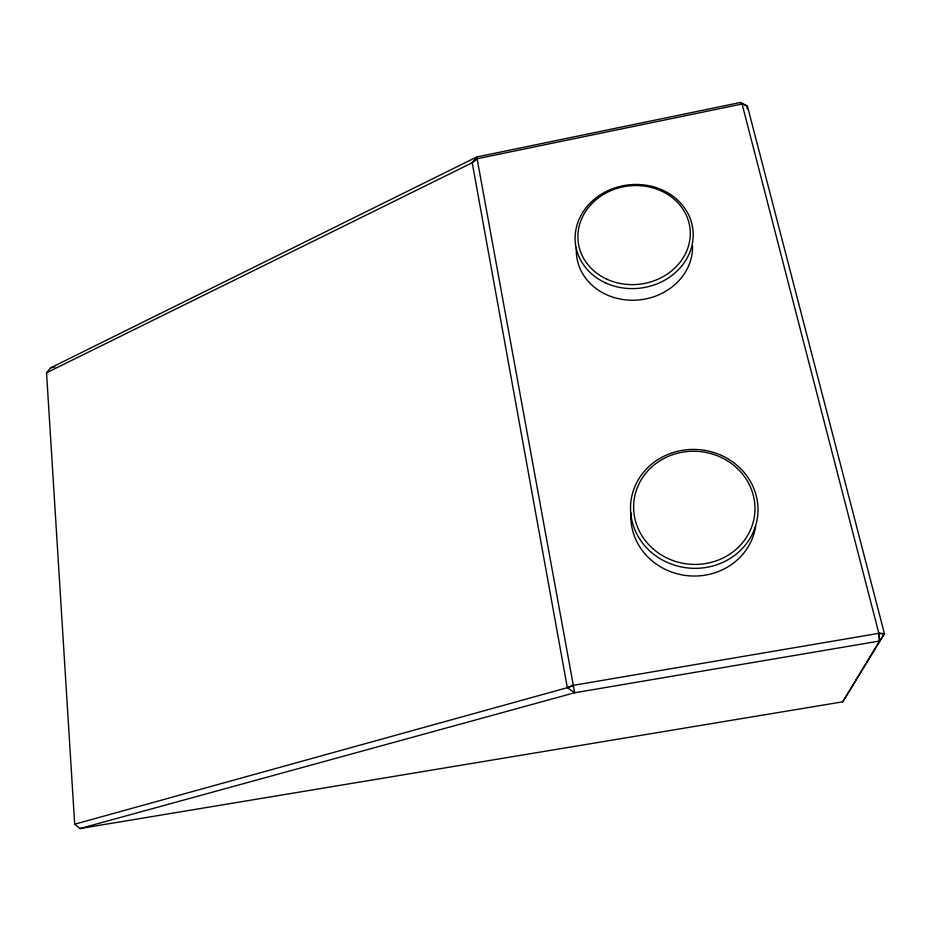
<?xml version="1.0" encoding="UTF-8"?>
<svg xmlns="http://www.w3.org/2000/svg" width="931" height="931" viewBox="0 0 931 931"><rect width="100%" height="100%" fill="white"/><g stroke="black" fill="none" stroke-linecap="round" stroke-linejoin="round"><path stroke-width="1.4" d="M747.081 108.869L747.384 105.994L740.564 102.445L476.777 156.967L50.658 367.815L46.55 372.807L74.689 824.214L79.903 828.555L842.741 701.823L884.45 633.743L747.384 105.994L742.088 104.004L740.564 102.445L742.088 104.028L878.864 633.336L879.574 641.017L842.741 701.823M79.903 828.555L574.671 692.757L879.574 641.017L884.45 633.743L878.876 633.324L573.252 685.344L567.34 687.683L74.689 824.214M46.55 372.807L472.226 162.762L476.777 156.967L574.671 692.757L567.34 687.683L472.226 162.762L477.044 158.759L742.088 104.004M472.226 162.762L477.184 158.724M567.34 687.683L573.415 685.321M50.658 367.815L54.941 366.965M884.45 633.743L878.864 633.336L879.574 641.017M755.623 526.085A62.703 58.537 5.7 0 1 687.357 575.672A62.703 58.537 5.7 0 1 630.985 512.981M692.524 246.168A58.234 51.286 -7.1 0 1 633.394 300.248A58.234 51.286 -7.1 0 1 576.37 247.588M652.782 548.592A60.701 56.547 5.2 0 0 753.377 521.43A60.701 56.547 5.2 0 0 676.756 453.455A60.701 56.547 5.2 0 0 652.782 548.592M650.664 551.734A63.773 59.421 5.2 0 0 756.333 523.152A63.773 59.421 5.2 0 0 675.79 451.756A63.773 59.421 5.2 0 0 650.664 551.734M606.977 279.242A56.314 49.424 -7.3 0 0 690.29 232.436A56.314 49.424 -7.3 0 0 605.01 193.555A56.314 49.424 -7.3 0 0 606.977 279.242M605.697 282.966A59.165 51.95 -7.3 0 0 693.199 233.728A59.165 51.95 -7.3 0 0 603.567 192.903A59.165 51.95 -7.3 0 0 605.697 282.966"/></g></svg>
